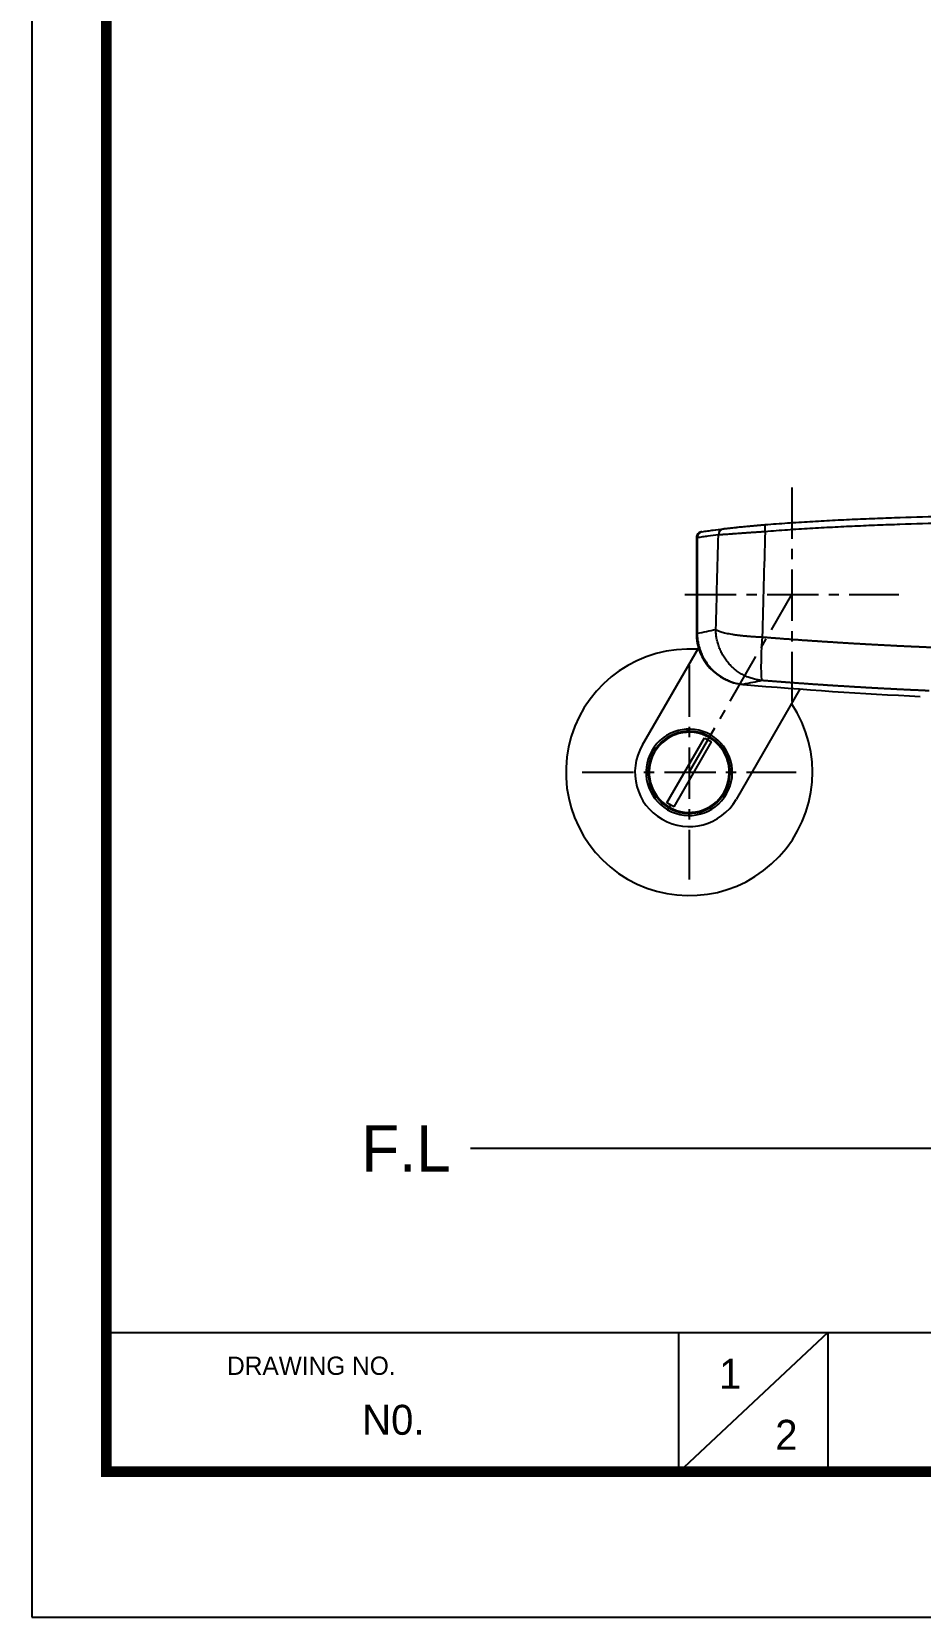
# Model space of a CAD drawing. Extents: x 0 to 1128, y 0 to 827.
# Drawn here: x 0 to 216.3, y 0 to 385.9 of the extents above; entities that cross this region are included whole.
import ezdxf

# ---------------------------------------------------------------- set-up
doc = ezdxf.new("R2010")
doc.units = 0
doc.header["$LTSCALE"] = 10
doc.header["$MEASUREMENT"] = 0
doc.linetypes.add('CENTER', pattern=[2, 1.25, -0.25, 0.25, -0.25])
doc.layers.get('0').update_dxf_attribs({"linetype": 'CONTINUOUS'})
doc.layers.add('1', color=7, linetype='CONTINUOUS')
doc.layers.add('치수선', color=7, linetype='CONTINUOUS', lineweight=20)
doc.styles.add('Daelim Dimension', font='')
doc.styles.get('Daelim Dimension').set_extended_font_data('나눔고딕')

msp = doc.modelspace()

# ---------------------------------------------------------------- linework, layer by layer
at = {"color": 5, "lineweight": -3}
msp.add_line((18.14, 69.28), (926.74, 69.28), dxfattribs=at)
at = {"color": 5, "lineweight": -3, "ltscale": 40}
for p, q in [((157.42, 69.28), (157.42, 35.27)), ((157.42, 69.28), (157.42, 35.27)), ((193.81, 69.28), (157.42, 35.27)), ((193.81, 69.28), (157.42, 35.27)), ((193.81, 69.28), (193.81, 35.27)), ((193.81, 69.28), (193.81, 35.27))]:
    msp.add_line(p, q, dxfattribs=at)
at = {"lineweight": -3, "ltscale": 0.5}
msp.add_lwpolyline([(0, 0), (1128.4, 0), (1128.4, 826.8), (0, 826.8)], close=True, dxfattribs=at)
at = {"color": 5, "linetype": 'ByBlock', "lineweight": -3, "const_width": 2.6}
msp.add_lwpolyline([(18.14, 35.4), (1110.14, 35.4), (1110.14, 807.6), (18.14, 807.6)], close=True, dxfattribs=at)
at = {"layer": '1', "color": 1, "linetype": 'CENTER', "lineweight": -3}
for p, q in [((185.05, 274.98), (185.05, 222.88)), ((159, 248.93), (211.1, 248.93)), ((160.05, 205.63), (185.05, 248.93)), ((160.05, 231.67), (160.05, 179.58)), ((134, 205.63), (186.1, 205.63))]:
    msp.add_line(p, q, dxfattribs=at)
at = {"layer": '1', "color": 7, "linetype": 'Continuous', "lineweight": -3}
for p, q in [((161.8, 262.68), (161.8, 239.46)), ((161.99, 262.71), (161.99, 239.46)), ((161.8, 239.46), (161.99, 239.46)), ((162.3, 235.93), (148.62, 212.23)), ((187.08, 226.04), (171.48, 199.03)), ((173.21, 227.01), (173.21, 227.02)), ((154.62, 198.23), (163.74, 214.02)), ((156.36, 197.23), (165.47, 213.02)), ((164.62, 213.55), (164.92, 214.07)), ((165.05, 214.29), (164.92, 214.07)), ((165.05, 214.29), (165.3, 214.72)), ((155.05, 196.97), (154.8, 196.53)), ((155.05, 196.97), (155.17, 197.18)), ((155.47, 197.7), (155.17, 197.18))]:
    msp.add_line(p, q, dxfattribs=at)
for centre, radius, start, end in [((174.3, 239.46), 12.5, 180, 265.0023), ((160.05, 205.63), 30, 86.1056, 240), ((160.05, 205.63), 30, 240, 33.8944), ((160.05, 205.63), 10.5, 60, 240), ((160.05, 205.63), 13.2, 150, 330), ((160.05, 205.63), 10, 60, 240), ((160.05, 205.63), 9.75, 60, 240), ((160.05, 205.63), 10.5, 240, 60), ((160.05, 205.63), 10, 240, 60), ((160.05, 205.63), 9.75, 240, 60)]:
    msp.add_arc(centre, radius, start, end, dxfattribs=at)
for centre, major_axis, ratio, start_param, end_param in [((163.47, 262.71), (-0.23, 1.48), 0.98384, 0, 1.417172), ((168.64, 263.42), (-0.18, 1.49), 0.984002, 0, 1.453781), ((178.64, 264.4), (-0.12, 1.49), 0.094249, 0, 1.710906), ((178.84, 240.4), (-0.99, -12.46), 0.071122, 4.865865, 6.230651)]:
    msp.add_ellipse(centre, major_axis=major_axis, ratio=ratio, start_param=start_param, end_param=end_param, dxfattribs=at)
for points, knots in [([(178.52, 265.9), (180.34, 266.05), (182.16, 266.18), (185.8, 266.44), (187.63, 266.55), (191.27, 266.77), (193.1, 266.87), (196.75, 267.06), (198.58, 267.15), (202.23, 267.31), (204.06, 267.39), (207.71, 267.53), (209.54, 267.6), (215.03, 267.78), (218.69, 267.89), (222.35, 267.98)], [0, 0, 0, 0, 0.125, 0.125, 0.25, 0.25, 0.375, 0.375, 0.5, 0.5, 0.625, 0.625, 0.75, 0.75, 1, 1, 1, 1]), ([(222.33, 266.26), (218.67, 266.17), (215.01, 266.06), (209.53, 265.88), (207.7, 265.81), (204.04, 265.67), (202.22, 265.59), (198.57, 265.43), (196.74, 265.34), (193.09, 265.15), (191.27, 265.05), (187.62, 264.84), (185.8, 264.72), (182.16, 264.47), (180.34, 264.33), (178.52, 264.18)], [0, 0, 0, 0, 0.25, 0.25, 0.375, 0.375, 0.5, 0.5, 0.625, 0.625, 0.75, 0.75, 0.875, 0.875, 1, 1, 1, 1]), ([(163.06, 264.16), (163.06, 264.16), (163.06, 264.16), (163.06, 264.16), (163.05, 264.16), (163.04, 264.16), (163.02, 264.16), (162.88, 264.13), (162.68, 264.06), (162.4, 263.9), (162.12, 263.64), (161.89, 263.26), (161.79, 262.9), (161.81, 262.72), (161.81, 262.68)], [0, 0, 0, 0, 0.018059, 0.029483, 0.034704, 0.039013, 0.048987, 0.068281, 0.224738, 0.345341, 0.512667, 0.743134, 0.955253, 1, 1, 1, 1]), ([(161.99, 262.71), (161.91, 262.7), (161.86, 262.69), (161.81, 262.68), (161.8, 262.68), (161.8, 262.68)], [0, 0, 0, 0, 0.614592, 0.614592, 1, 1, 1, 1]), ([(167.16, 263.42), (166.3, 263.31), (165.44, 263.2), (164.15, 263.03), (163.72, 262.97), (162.86, 262.84), (162.43, 262.78), (161.99, 262.71)], [0, 0, 0, 0, 0.5, 0.5, 0.75, 0.75, 1, 1, 1, 1]), ([(163.24, 264.19), (163.67, 264.26), (164.11, 264.33), (164.98, 264.45), (165.42, 264.51), (166.72, 264.69), (167.59, 264.8), (168.46, 264.91)], [0, 0, 0, 0, 0.25, 0.25, 0.5, 0.5, 1, 1, 1, 1]), ([(178.52, 264.18), (178.51, 264.18), (178.51, 264.18), (178.51, 264.18), (178.5, 264.18), (178.48, 264.18), (178.44, 264.18), (178.37, 264.17), (178.21, 264.16), (177.91, 264.14), (177.66, 264.12), (177.15, 264.09), (176.47, 264.04), (175.82, 264), (175.17, 263.95), (174.85, 263.93), (174.45, 263.9), (174.37, 263.89), (174.21, 263.88), (173.98, 263.87), (173.75, 263.85), (173.29, 263.82), (172.71, 263.78), (172.15, 263.74), (171.61, 263.7), (171.34, 263.68), (171.02, 263.66), (170.96, 263.65), (170.83, 263.64), (170.65, 263.63), (170.47, 263.62), (170.12, 263.59), (169.67, 263.56), (169.27, 263.53), (168.89, 263.51), (168.71, 263.49), (168.5, 263.48), (168.46, 263.48), (168.38, 263.47), (168.34, 263.47), (168.23, 263.46), (168.15, 263.46), (167.94, 263.45), (167.68, 263.43), (167.48, 263.42), (167.35, 263.42), (167.3, 263.42), (167.25, 263.42), (167.22, 263.42), (167.19, 263.42), (167.18, 263.42), (167.17, 263.42), (167.17, 263.42), (167.17, 263.42), (167.16, 263.42), (167.16, 263.42), (167.16, 263.42)], [0, 0, 0, 0, 0.000488, 0.000488, 0.000977, 0.001953, 0.003906, 0.007813, 0.015625, 0.03125, 0.0625, 0.0625, 0.125, 0.1875, 0.1875, 0.25, 0.25, 0.265625, 0.265625, 0.28125, 0.3125, 0.3125, 0.375, 0.4375, 0.4375, 0.5, 0.5, 0.515625, 0.515625, 0.53125, 0.5625, 0.5625, 0.625, 0.6875, 0.6875, 0.75, 0.75, 0.765625, 0.765625, 0.78125, 0.78125, 0.8125, 0.8125, 0.875, 0.9375, 0.9375, 0.96875, 0.96875, 0.984375, 0.992188, 0.996094, 0.998047, 0.999023, 0.999512, 0.999512, 1, 1, 1, 1]), ([(168.46, 264.91), (168.52, 264.91), (168.58, 264.92), (168.74, 264.94), (168.93, 264.96), (169.15, 264.99), (169.34, 265.01), (169.41, 265.02), (169.51, 265.03), (169.55, 265.03), (169.62, 265.04), (169.66, 265.04), (169.84, 265.07), (170, 265.08), (170.34, 265.12), (170.69, 265.16), (171.09, 265.2), (171.4, 265.23), (171.5, 265.25), (171.67, 265.26), (171.72, 265.27), (171.83, 265.28), (171.89, 265.29), (172.17, 265.32), (172.4, 265.34), (172.88, 265.39), (173.38, 265.44), (173.9, 265.49), (174.3, 265.52), (174.44, 265.54), (174.64, 265.56), (174.71, 265.56), (174.85, 265.58), (174.92, 265.58), (175.27, 265.61), (175.55, 265.64), (176.13, 265.69), (176.71, 265.74), (177.3, 265.79), (177.91, 265.85), (178.21, 265.87), (178.52, 265.9)], [0, 0, 0, 0, 0.0625, 0.0625, 0.125, 0.1875, 0.1875, 0.21875, 0.21875, 0.234375, 0.234375, 0.25, 0.25, 0.3125, 0.3125, 0.375, 0.4375, 0.4375, 0.46875, 0.46875, 0.484375, 0.484375, 0.5, 0.5, 0.5625, 0.5625, 0.625, 0.6875, 0.6875, 0.71875, 0.71875, 0.734375, 0.734375, 0.75, 0.75, 0.8125, 0.8125, 0.875, 0.9375, 0.9375, 1, 1, 1, 1]), ([(161.99, 239.46), (162, 239.11), (162.01, 238.75), (162.08, 238.03), (162.13, 237.67), (162.26, 236.94), (162.34, 236.57), (162.54, 235.84), (162.66, 235.47), (162.93, 234.74), (163.08, 234.38), (163.43, 233.67), (163.61, 233.32), (164.03, 232.64), (164.25, 232.31), (164.73, 231.66), (164.98, 231.35), (165.52, 230.76), (165.8, 230.47), (166.39, 229.93), (166.7, 229.68), (167.33, 229.2), (167.66, 228.98), (168.32, 228.57), (168.66, 228.39), (169.35, 228.05), (169.7, 227.9), (170.41, 227.63), (170.76, 227.51), (171.47, 227.32), (171.82, 227.24), (172.52, 227.11), (172.87, 227.06), (173.21, 227.02)], [0, 0, 0, 0, 0.0625, 0.0625, 0.125, 0.125, 0.1875, 0.1875, 0.25, 0.25, 0.3125, 0.3125, 0.375, 0.375, 0.4375, 0.4375, 0.5, 0.5, 0.5625, 0.5625, 0.625, 0.625, 0.6875, 0.6875, 0.75, 0.75, 0.8125, 0.8125, 0.875, 0.875, 0.9375, 0.9375, 1, 1, 1, 1]), ([(177.8, 227.96), (177.46, 227.99), (177.11, 228.04), (176.41, 228.17), (176.05, 228.25), (175.34, 228.44), (174.99, 228.56), (174.28, 228.82), (173.93, 228.97), (173.24, 229.31), (172.9, 229.5), (172.23, 229.9), (171.9, 230.13), (171.26, 230.6), (170.96, 230.86), (170.36, 231.4), (170.08, 231.68), (169.54, 232.28), (169.28, 232.59), (168.8, 233.23), (168.58, 233.57), (168.17, 234.25), (167.98, 234.6), (167.63, 235.31), (167.48, 235.67), (167.21, 236.4), (167.09, 236.77), (166.89, 237.51), (166.8, 237.87), (166.67, 238.61), (166.62, 238.97), (166.56, 239.69), (166.54, 240.05), (166.54, 240.4)], [0, 0, 0, 0, 0.0625, 0.0625, 0.125, 0.125, 0.1875, 0.1875, 0.25, 0.25, 0.3125, 0.3125, 0.375, 0.375, 0.4375, 0.4375, 0.5, 0.5, 0.5625, 0.5625, 0.625, 0.625, 0.6875, 0.6875, 0.75, 0.75, 0.8125, 0.8125, 0.875, 0.875, 0.9375, 0.9375, 1, 1, 1, 1]), ([(166.54, 240.4), (166.59, 240.35), (166.66, 240.3), (166.83, 240.21), (166.92, 240.16), (167.14, 240.06), (167.26, 240.01), (167.53, 239.91), (167.68, 239.86), (168.01, 239.76), (168.19, 239.71), (168.57, 239.61), (168.77, 239.56), (169.2, 239.47), (169.43, 239.42), (169.91, 239.33), (170.17, 239.29), (170.69, 239.2), (170.96, 239.16), (171.52, 239.08), (171.81, 239.04), (172.41, 238.97), (172.71, 238.93), (173.33, 238.87), (173.64, 238.84), (174.28, 238.78), (174.6, 238.76), (175.24, 238.71), (175.56, 238.68), (176.21, 238.64), (176.53, 238.63), (177.18, 238.59), (177.5, 238.58), (177.81, 238.57)], [0, 0, 0, 0, 0.0625, 0.0625, 0.125, 0.125, 0.1875, 0.1875, 0.25, 0.25, 0.3125, 0.3125, 0.375, 0.375, 0.4375, 0.4375, 0.5, 0.5, 0.5625, 0.5625, 0.625, 0.625, 0.6875, 0.6875, 0.75, 0.75, 0.8125, 0.8125, 0.875, 0.875, 0.9375, 0.9375, 1, 1, 1, 1]), ([(177.81, 238.57), (177.96, 238.55), (178.26, 238.53), (178.71, 238.5), (179.16, 238.46), (179.61, 238.43), (180.05, 238.39), (180.5, 238.36), (180.95, 238.32), (181.39, 238.29), (181.84, 238.26), (182.29, 238.22), (182.73, 238.19), (183.18, 238.15), (183.63, 238.12), (184.07, 238.09), (184.52, 238.06), (184.96, 238.02), (185.41, 237.99), (185.85, 237.96), (186.3, 237.93), (186.74, 237.9), (187.19, 237.86), (187.63, 237.83), (188.07, 237.8), (188.52, 237.77), (188.96, 237.74), (189.4, 237.71), (189.85, 237.68), (190.29, 237.65), (190.73, 237.62), (191.18, 237.59), (191.62, 237.56), (192.06, 237.53), (192.5, 237.5), (192.94, 237.47), (193.39, 237.44), (193.83, 237.41), (194.27, 237.38), (194.71, 237.36), (195.15, 237.33), (195.59, 237.3), (196.03, 237.27), (196.47, 237.25), (196.91, 237.22), (197.35, 237.19), (197.79, 237.16), (198.23, 237.14), (198.67, 237.11), (199.11, 237.08), (199.55, 237.06), (199.99, 237.03), (200.43, 237), (200.87, 236.98), (201.31, 236.95), (201.75, 236.93), (202.19, 236.9), (202.63, 236.88), (203.06, 236.85), (203.5, 236.83), (203.94, 236.8), (204.38, 236.78), (204.82, 236.76), (205.25, 236.73), (205.69, 236.71), (206.13, 236.68), (206.56, 236.66), (207, 236.64), (207.44, 236.62), (207.87, 236.59), (208.31, 236.57), (208.75, 236.55), (209.18, 236.53), (209.62, 236.5), (210.06, 236.48), (210.49, 236.46), (210.93, 236.44), (211.36, 236.42), (211.8, 236.4), (212.23, 236.38), (212.67, 236.35), (213.1, 236.33), (213.54, 236.31), (213.97, 236.29), (214.41, 236.27), (214.84, 236.25), (215.28, 236.23), (215.71, 236.22), (216.15, 236.2), (216.58, 236.18), (217.01, 236.16), (217.45, 236.14), (217.88, 236.12), (218.32, 236.1), (218.75, 236.08), (219.18, 236.07), (219.62, 236.05), (219.91, 236.04), (220.05, 236.03)], [0, 0, 0, 0, 0.010639, 0.021272, 0.0319, 0.042522, 0.053138, 0.063749, 0.074355, 0.084955, 0.09555, 0.106139, 0.116723, 0.127301, 0.137875, 0.148443, 0.159006, 0.169563, 0.180116, 0.190663, 0.201206, 0.211743, 0.222275, 0.232802, 0.243324, 0.253841, 0.264353, 0.274861, 0.285363, 0.295861, 0.306354, 0.316842, 0.327325, 0.337803, 0.348277, 0.358746, 0.369211, 0.379671, 0.390126, 0.400577, 0.411024, 0.421466, 0.431903, 0.442336, 0.452765, 0.463189, 0.473609, 0.484024, 0.494436, 0.504843, 0.515246, 0.525645, 0.536039, 0.54643, 0.556816, 0.567199, 0.577577, 0.587951, 0.598322, 0.608688, 0.619051, 0.629409, 0.639764, 0.650115, 0.660462, 0.670806, 0.681146, 0.691482, 0.701814, 0.712143, 0.722468, 0.73279, 0.743108, 0.753422, 0.763734, 0.774041, 0.784345, 0.794646, 0.804944, 0.815238, 0.825529, 0.835817, 0.846101, 0.856382, 0.86666, 0.876935, 0.887207, 0.897476, 0.907741, 0.918004, 0.928264, 0.93852, 0.948774, 0.959025, 0.969273, 0.979518, 0.98976, 1, 1, 1, 1]), ([(218.43, 225.47), (218.29, 225.47), (218.01, 225.48), (217.59, 225.5), (217.17, 225.52), (216.76, 225.54), (216.34, 225.56), (215.92, 225.58), (215.5, 225.59), (215.09, 225.61), (214.67, 225.63), (214.25, 225.65), (213.83, 225.67), (213.42, 225.69), (213, 225.71), (212.58, 225.73), (212.16, 225.75), (211.74, 225.77), (211.32, 225.79), (210.91, 225.81), (210.49, 225.83), (210.07, 225.85), (209.65, 225.88), (209.23, 225.9), (208.81, 225.92), (208.39, 225.94), (207.97, 225.96), (207.55, 225.98), (207.13, 226.01), (206.71, 226.03), (206.29, 226.05), (205.87, 226.07), (205.45, 226.1), (205.03, 226.12), (204.61, 226.14), (204.19, 226.17), (203.77, 226.19), (203.35, 226.21), (202.93, 226.24), (202.5, 226.26), (202.08, 226.29), (201.66, 226.31), (201.24, 226.34), (200.82, 226.36), (200.4, 226.39), (199.97, 226.41), (199.55, 226.44), (199.13, 226.46), (198.71, 226.49), (198.28, 226.51), (197.86, 226.54), (197.44, 226.57), (197.02, 226.59), (196.59, 226.62), (196.17, 226.65), (195.74, 226.67), (195.32, 226.7), (194.9, 226.73), (194.47, 226.75), (194.05, 226.78), (193.62, 226.81), (193.2, 226.84), (192.78, 226.87), (192.35, 226.89), (191.93, 226.92), (191.5, 226.95), (191.08, 226.98), (190.65, 227.01), (190.22, 227.04), (189.8, 227.07), (189.37, 227.1), (188.95, 227.13), (188.52, 227.16), (188.09, 227.19), (187.67, 227.22), (187.24, 227.25), (186.81, 227.28), (186.39, 227.31), (185.96, 227.34), (185.53, 227.37), (185.1, 227.4), (184.68, 227.43), (184.25, 227.47), (183.82, 227.5), (183.39, 227.53), (182.96, 227.56), (182.53, 227.59), (182.1, 227.63), (181.67, 227.66), (181.25, 227.69), (180.82, 227.73), (180.39, 227.76), (179.96, 227.79), (179.53, 227.83), (179.1, 227.86), (178.67, 227.89), (178.23, 227.93), (177.95, 227.95), (177.8, 227.96)], [0, 0, 0, 0, 0.010244, 0.020491, 0.030741, 0.040993, 0.051249, 0.061507, 0.071768, 0.082032, 0.092299, 0.102569, 0.112842, 0.123118, 0.133397, 0.143679, 0.153964, 0.164252, 0.174544, 0.184839, 0.195137, 0.205438, 0.215742, 0.22605, 0.236361, 0.246676, 0.256994, 0.267315, 0.27764, 0.287969, 0.2983, 0.308636, 0.318975, 0.329317, 0.339664, 0.350013, 0.360367, 0.370724, 0.381085, 0.39145, 0.401818, 0.412191, 0.422567, 0.432947, 0.443331, 0.453719, 0.464111, 0.474506, 0.484906, 0.49531, 0.505718, 0.51613, 0.526547, 0.536967, 0.547391, 0.55782, 0.568253, 0.57869, 0.589132, 0.599578, 0.610028, 0.620483, 0.630942, 0.641405, 0.651873, 0.662346, 0.672823, 0.683304, 0.69379, 0.704281, 0.714776, 0.725276, 0.735781, 0.74629, 0.756804, 0.767323, 0.777847, 0.788375, 0.798908, 0.809447, 0.81999, 0.830538, 0.841091, 0.851649, 0.862212, 0.87278, 0.883353, 0.893931, 0.904515, 0.915103, 0.925697, 0.936296, 0.9469, 0.957509, 0.968124, 0.978744, 0.989369, 1, 1, 1, 1])]:
    msp.add_open_spline(points, degree=3, knots=knots, dxfattribs=at)
for points in [[(166.54, 240.4), (166.75, 248.07), (166.96, 255.74), (167.16, 263.42)], [(178.52, 264.18), (178.28, 255.64), (178.05, 247.1), (177.81, 238.57)], [(161.99, 239.46), (163.51, 239.77), (165.02, 240.08), (166.54, 240.4)], [(177.8, 227.96), (176.27, 227.65), (174.74, 227.33), (173.21, 227.02)], [(173.21, 227.02), (187.88, 225.74), (202.19, 224.77), (216.3, 224.12)], [(163.74, 214.02), (163.84, 213.97), (164.04, 213.87), (164.33, 213.71), (164.53, 213.61), (164.62, 213.55)], [(164.62, 213.55), (164.72, 213.49), (164.91, 213.38), (165.2, 213.21), (165.38, 213.08), (165.47, 213.02)], [(155.47, 197.7), (155.38, 197.76), (155.19, 197.87), (154.9, 198.05), (154.72, 198.17), (154.62, 198.23)], [(156.36, 197.23), (156.26, 197.28), (156.06, 197.38), (155.76, 197.54), (155.57, 197.65), (155.47, 197.7)]]:
    msp.add_open_spline(points, degree=3, dxfattribs=at)
at = {"layer": '치수선', "lineweight": -3}
msp.add_line((790.86, 114.1), (106.8, 114.1), dxfattribs=at)

# ---------------------------------------------------------------- texts
at = {"color": 5, "lineweight": -3, "ltscale": 40, "style": 'Daelim Dimension'}
msp.add_text('DRAWING NO.', height=4.453, dxfattribs=at).set_placement((47.56, 58.99))
at = {"lineweight": -3, "attachment_point": 1, "style": 'Daelim Dimension'}
for s, insert, char_height, width in [('1', (167.32, 62.9), 7.29, 10.17), ('N0. ', (80.45, 51.71), 7.287, 45.7148), ('2', (180.99, 48.05), 7.29, 10.17)]:
    msp.add_mtext(s, dxfattribs=dict(at, insert=insert, char_height=char_height, width=width))
at = {"layer": '치수선', "lineweight": -3, "insert": (101.98, 119.71), "char_height": 11.25, "attachment_point": 3, "style": 'Daelim Dimension'}
msp.add_mtext_dynamic_manual_height_columns('F.L', width=17.4109, gutter_width=12.5, heights=[0], dxfattribs=at)

doc.saveas('drawing.dxf')
